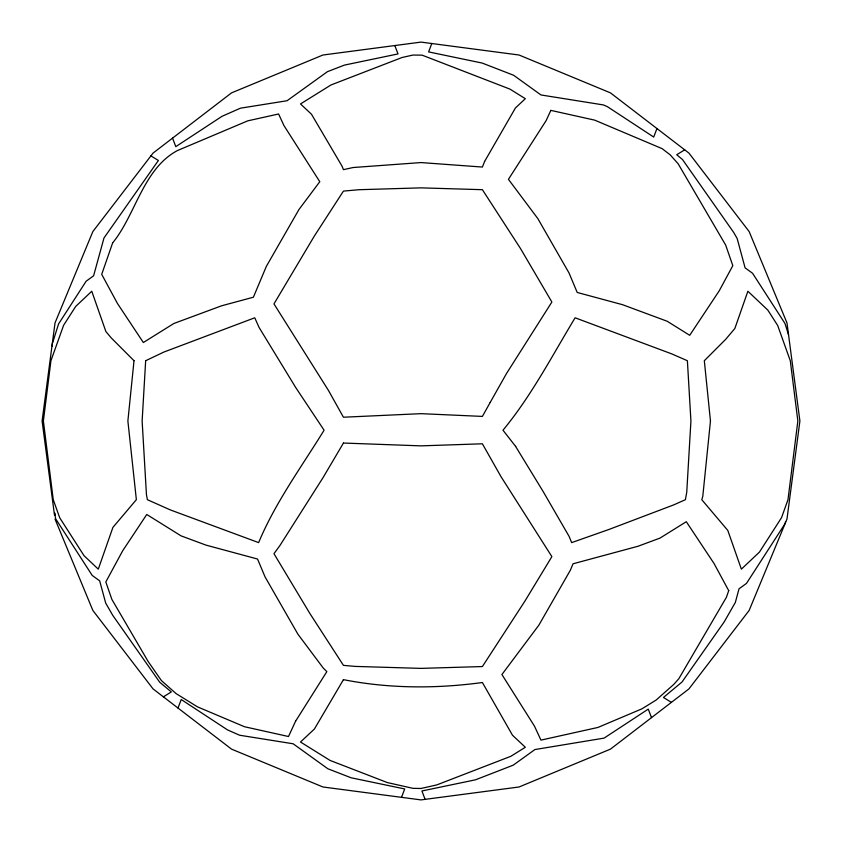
<?xml version="1.0" encoding="UTF-8"?>
<svg xmlns="http://www.w3.org/2000/svg" width="842" height="842" viewBox="0 0 842 842"><rect width="100%" height="100%" fill="white"/><g stroke="black" fill="none" stroke-linecap="round" stroke-linejoin="round"><path stroke-width="1.26" d="M163.39 696.839L171.336 691.924L159.738 682.262L112.702 615.281L105.682 603.051L99.682 580.864L92.22 575.444L55.698 518.883L54.519 512.757L55.277 515.136M785.586 521.566L785.144 523.524L746.486 583.401L739.023 588.811L735.329 602.472L724.099 622.049L682.009 682.009L663.464 697.46L671.4 702.365M177.988 708.038L181.23 699.523L227.487 729.888L239.581 735.224L293.142 743.781L327.822 768.746L351.125 777.787L404.707 788.954L401.508 797.332M431.809 43.521L428.599 51.899L482.192 63.066L513.641 75.275L540.974 94.957L603.472 104.945L607.45 106.702L653.708 137.057L656.96 128.552M515.683 446.481L502.99 430.209C531.428 395.803 552.089 355.85 575.107 317.792L671.632 353.84L687.388 360.723L690.924 421L686.746 492.202L685.409 499.685L673.779 504.863L608.892 529.481L571.655 542.616L569.15 536.47L543.143 491.517L515.567 446.344M684.693 149.823L676.747 154.739L682.483 159.517L733.687 232.434L737.15 238.475L745.096 267.851L752.559 273.261L784.976 323.475L788.544 334.779M150.929 155.875L158.391 160.485L103.987 237.97L93.609 275.797L86.147 281.207L58.593 323.896L52.236 344.01L52.278 346.272M55.014 519.061L92.862 610.45L153.076 688.924L231.55 749.138L322.939 786.986L421 799.9L519.061 786.986L610.45 749.138L688.924 688.924L749.138 610.45L786.986 519.061L799.9 421L786.986 322.939L749.138 231.55L688.924 153.076L610.45 92.862L519.061 55.014L421 42.1L322.939 55.014L231.55 92.862L153.076 153.076L92.862 231.55L55.014 322.939L42.1 421L54.477 515.009M394.814 45.552L398.013 53.93L344.42 65.097L327.401 71.696L287.069 100.735L240.402 108.197L222.056 116.291L175.799 146.645L172.547 138.141M651.519 717.626L648.266 709.111L604.082 738.118L534.902 749.559L513.22 765.168L475.498 779.818L421.905 790.975L425.115 799.363M145.666 360.723L142.13 421L146.445 494.57L147.361 499.685L170.305 509.905L258.631 542.616C275.313 502.537 301.404 467.068 324.086 430.209L295.637 387.404L259.125 327.538L254.747 317.792L163.801 352.082L145.666 360.723M134.015 360.723L127.879 421L136.362 499.685L112.923 527.376L98.282 569.16L84.042 555.699L59.729 517.798L53.246 499.685L43.384 421L50.93 360.723L63.634 325.244L75.706 306.425L91.767 291.248L105.903 331.59L111.355 338.031L134.015 360.723M710.459 421L702.775 496.496L701.775 499.685L727.804 530.439L741.37 569.16L759.463 552.068L781.565 517.609L787.986 499.685L797.848 421L790.291 360.723L777.661 325.433L767.799 310.067L747.885 291.248L734.834 328.527L725.646 339.368L704.322 360.723L710.459 421M112.617 242.959L101.714 274.355L117.512 303.562L143.35 342.526L173.873 323.486L221.499 305.825L253.389 297.215L266.356 266.356L298.931 209.563L319.781 181.704L283.975 125.626L278.597 113.986L247.716 120.859L177.315 150.613C143.024 169.042 135.783 214.552 112.617 242.959M728.719 590.642L726.393 597.325L678.789 678.789L673.8 684.388L656.192 700.007L641.951 708.827L597.925 727.446L540.943 740.118L534.47 726.13L501.906 674.537L538.869 625.153L570.308 570.308L573.044 563.793L637.973 546.269L660.012 538.091L686.304 521.703L714.079 563.572L728.719 590.642M484.603 161.453L482.392 167.053L421 162.569L353.082 167.526L343.441 169.663L342.052 166.19L311.487 114.228L300.51 103.945L330.959 84.979L402.044 57.509L412.917 55.056L422.095 55.151L509.936 89.105L525.334 98.693L515.43 107.976L484.603 161.453M550.847 110.386L546.09 120.68L508.442 179.325L537.849 218.615L569.024 272.976L577.212 292.458L622.48 304.678L667.201 321.265L689.714 335.305L719.215 290.827L732.814 265.662L725.678 245.096L678.178 163.822L670.179 154.833L662.107 148.634L594.705 120.143L550.847 110.386M295.595 721.194L288.501 736.518L244.485 726.73L197.47 706.848L176.073 693.587L161.411 680.589L148.118 661.444L111.902 599.462L105.818 581.948L122.648 550.836L146.761 514.483L181.062 535.87L206.006 545.121L257.547 559.035L265.072 576.928L297.91 634.194L323.223 668.011L326.843 671.632L295.595 721.194M490.181 402.465L482.392 416.411L421 413.664L343.441 417.222L328.433 390.404L273.966 303.899L314.276 236.16L343.441 191.092L359.029 189.713L421 187.861L482.392 189.692L520.535 248.59L551.878 302.025L506.547 373.459L490.181 402.465M343.441 443.05L323.107 477.519L279.86 545.616L273.966 553.699L309.867 613.481L343.441 665.369L355.24 666.411L421 668.38L482.392 666.548L524.955 601.051L551.878 556.625L500.927 476.54L482.392 443.797L421 445.86L343.441 443.05M343.441 679.652L314.424 728.993L300.51 742.023L330.053 760.421L387.32 782.555L412.917 788.333L421 788.48L436.819 784.902L510.841 756.295L525.334 747.275L512.494 735.234L482.392 682.515C436.24 688.788 389.172 688.672 343.441 679.652"/></g></svg>
